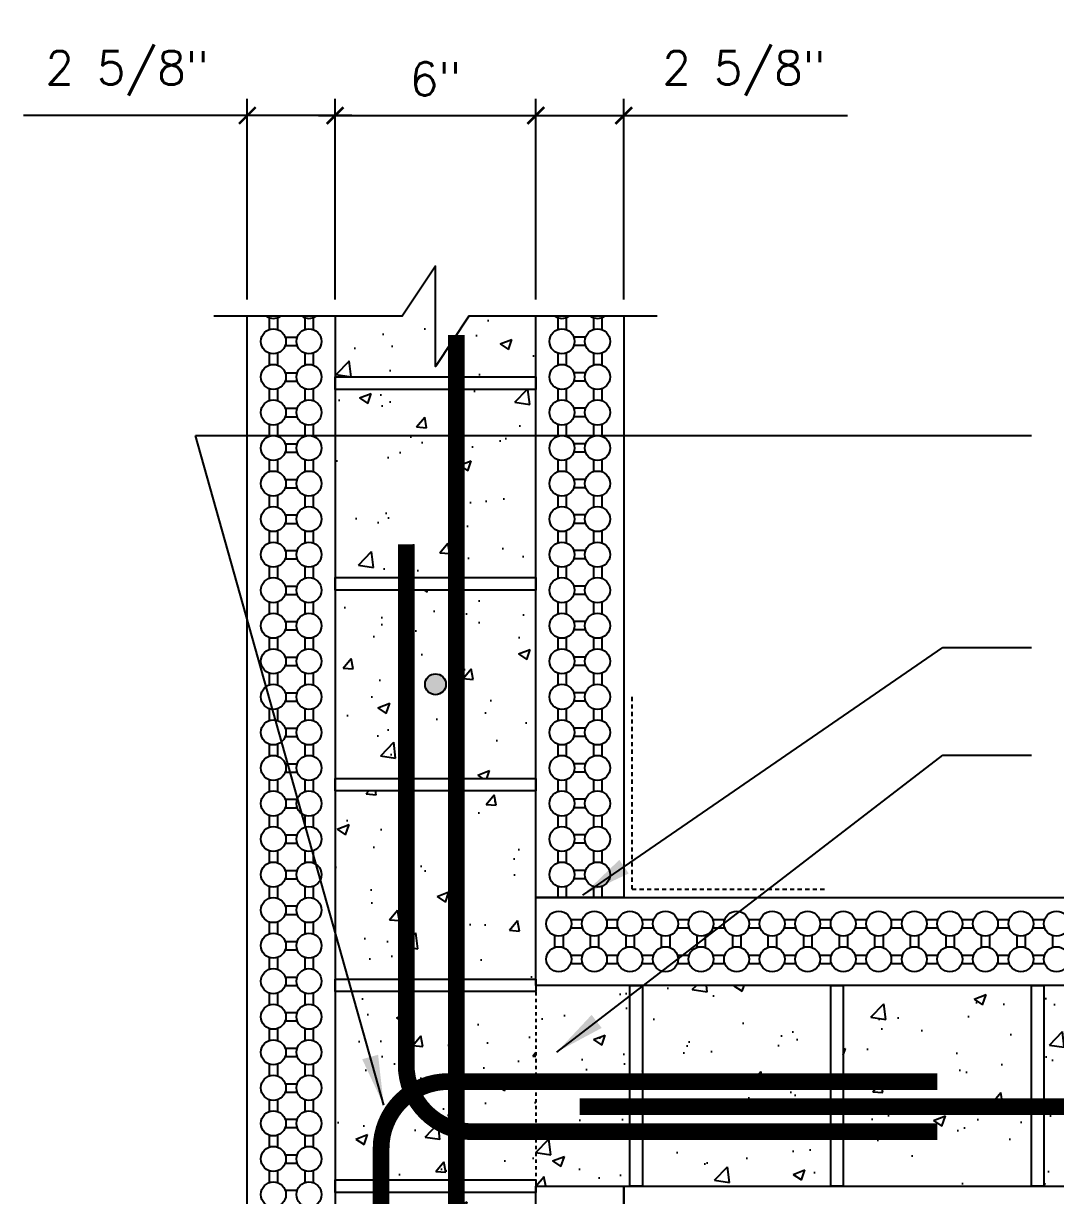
# Model space of a CAD drawing. Header units: inches. Extents: x 861.3 to 931.1, y 143.9 to 200.1.
# Drawn here: x 861.31 to 892.16, y 165.11 to 200.14 of the extents above; entities that cross this region are included whole.
import ezdxf

# ---------------------------------------------------------------- set-up
doc = ezdxf.new("R2010")
doc.units = ezdxf.units.IN
doc.header["$MEASUREMENT"] = 0
doc.linetypes.add('HIDDEN', pattern=[0.375, 0.25, -0.125])
for name, color, linetype in [('LAYER 13', 13, 'Continuous'), ('LAYER 2', 2, 'Continuous'), ('LAYER 3', 3, 'Continuous'), ('LAYER 5', 5, 'Continuous'), ('LAYER 8', 8, 'Continuous')]:
    doc.layers.add(name, color=color, linetype=linetype)
doc.styles.add('NOTES', font='simplex.shx', dxfattribs={"height": 1})
doc.dimstyles.new('DIM-18$0', dxfattribs={"dimscale": 8, "dimtxt": 1, "dimasz": 0.125, "dimexe": 0.1875, "dimexo": 0.0625, "dimgap": 0.0625, "dimtad": 1, "dimdec": 4, "dimzin": 3, "dimdsep": 46, "dimlunit": 4, "dimtxsty": 'NOTES', "dimblk1": 'ARCHTICK', "dimblk2": 'ARCHTICK', "dimsah": 1, "dimcen": 0.0625, "dimclrd": 256, "dimclre": 256, "dimclrt": 7, "dimadec": 0, "dimazin": 0, "dimtfac": 1, "dimtdec": 4, "dimtofl": 0, "dimtmove": 0, "dimatfit": 3, "dimldrblk": 'ARCHTICK', "dimfxl": 1, "dimfrac": 2, "dimtolj": 1, "dimtzin": 0, "dimarcsym": 0})
doc.dimstyles.new('DIM-18$7', dxfattribs={"dimscale": 8, "dimtxt": 0.09375, "dimasz": 0.125, "dimexe": 0.1875, "dimexo": 0.0625, "dimgap": 0.0625, "dimtad": 0, "dimtih": 1, "dimtoh": 1, "dimdec": 4, "dimzin": 3, "dimdsep": 46, "dimlunit": 4, "dimtxsty": 'NOTES', "dimcen": 0.0625, "dimadec": 0, "dimazin": 0, "dimtfac": 1, "dimtdec": 4, "dimtofl": 0, "dimtmove": 0, "dimatfit": 3, "dimfxl": 1, "dimfrac": 2, "dimtolj": 1, "dimtzin": 0, "dimarcsym": 0})

# ---------------------------------------------------------------- blocks, each defined once
blk = doc.blocks.new('_ArchTick')
at = {"color": 0, "linetype": 'ByBlock', "const_width": 0.15}
blk.add_lwpolyline([(-0.5, -0.5), (0.5, 0.5)], dxfattribs=at)
blk = doc.blocks.new('*D5')
at = {"layer": 'DEFPOINTS', "color": 0}
for p in [(876.622, 197.391), (870.622, 191.391), (876.622, 191.391)]:
    blk.add_point(p, dxfattribs=at)
at = {"layer": 'LAYER 8', "lineweight": -2}
for p, q in [((870.622, 191.891), (870.622, 197.891)), ((876.622, 191.891), (876.622, 197.891)), ((870.122, 197.391), (877.122, 197.391))]:
    blk.add_line(p, q, dxfattribs=at)
at = {"layer": 'LAYER 8', "lineweight": -2, "xscale": 0.5, "yscale": 0.5, "zscale": 0.5, "rotation": 180}
blk.add_blockref('_ArchTick', (870.622, 197.391), dxfattribs=at)
at = {"layer": 'LAYER 8', "lineweight": -2, "xscale": 0.5, "yscale": 0.5, "zscale": 0.5}
blk.add_blockref('_ArchTick', (876.622, 197.391), dxfattribs=at)
at = {"layer": 'LAYER 8', "color": 7, "insert": (873.622, 198.486), "char_height": 1, "attachment_point": 5, "style": 'NOTES'}
blk.add_mtext('\\A1;6"', dxfattribs=at)
blk = doc.blocks.new('*D6')
at = {"layer": 'DEFPOINTS', "color": 0}
for p in [(879.247, 197.391), (876.622, 191.391), (879.247, 191.391)]:
    blk.add_point(p, dxfattribs=at)
at = {"layer": 'LAYER 8', "lineweight": -2}
for p, q in [((876.622, 191.891), (876.622, 197.891)), ((879.247, 191.891), (879.247, 197.891)), ((876.122, 197.391), (879.247, 197.391)), ((879.247, 197.391), (885.937, 197.391))]:
    blk.add_line(p, q, dxfattribs=at)
at = {"layer": 'LAYER 8', "lineweight": -2, "xscale": 0.5, "yscale": 0.5, "zscale": 0.5, "rotation": 180}
blk.add_blockref('_ArchTick', (876.622, 197.391), dxfattribs=at)
at = {"layer": 'LAYER 8', "lineweight": -2, "xscale": 0.5, "yscale": 0.5, "zscale": 0.5}
blk.add_blockref('_ArchTick', (879.247, 197.391), dxfattribs=at)
at = {"layer": 'LAYER 8', "color": 7, "insert": (882.842, 198.653), "char_height": 1, "attachment_point": 5, "style": 'NOTES'}
blk.add_mtext('\\A1;2 5/8"', dxfattribs=at)
blk = doc.blocks.new('*D7')
at = {"layer": 'DEFPOINTS', "color": 0}
for p in [(867.997, 197.391), (867.997, 191.391), (870.622, 191.391)]:
    blk.add_point(p, dxfattribs=at)
at = {"layer": 'LAYER 8', "lineweight": -2}
for p, q in [((867.997, 191.891), (867.997, 197.891)), ((870.622, 191.891), (870.622, 197.891)), ((867.997, 197.391), (861.306, 197.391)), ((871.122, 197.391), (867.997, 197.391))]:
    blk.add_line(p, q, dxfattribs=at)
at = {"layer": 'LAYER 8', "lineweight": -2, "xscale": 0.5, "yscale": 0.5, "zscale": 0.5, "rotation": 180}
blk.add_blockref('_ArchTick', (867.997, 197.391), dxfattribs=at)
at = {"layer": 'LAYER 8', "lineweight": -2, "xscale": 0.5, "yscale": 0.5, "zscale": 0.5}
blk.add_blockref('_ArchTick', (870.622, 197.391), dxfattribs=at)
at = {"layer": 'LAYER 8', "color": 7, "insert": (864.402, 198.653), "char_height": 1, "attachment_point": 5, "style": 'NOTES'}
blk.add_mtext('\\A1;2 5/8"', dxfattribs=at)

msp = doc.modelspace()

# ---------------------------------------------------------------- hatches: boundary and pattern name
at = {"layer": 'LAYER 13'}
h = msp.add_hatch(dxfattribs=at)
h.set_pattern_fill('AR-CONC,_O', color=256, scale=0.5)
h.set_pattern_definition([(50, (870.622, 143.891), (3.5863, -0.31376), [0.375, -4.125]), (355, (870.622, 143.891), (-0.69376, 3.76096), [0.3, -3.3]), (100.451, (870.9207, 143.865), (2.89255, 3.4472), [0.3187, -3.5057]), (46.184, (870.622, 144.891), (5.3362, -0.8276), [0.5625, -6.1875]), (96.636, (871.0665, 144.822), (4.6733, 4.8706), [0.47805, -5.25856]), (351.184, (870.622, 144.891), (4.6733, 4.8706), [0.45, -4.95]), (21, (871.122, 144.641), (2.98454, -2.0131), [0.375, -4.125]), (326, (871.122, 144.641), (1.21658, 3.62575), [0.3, -3.3]), (71.451, (871.3706, 144.4734), (4.20111, 1.61265), [0.3187, -3.5057]), (37.5, (870.6219, 143.8911), (0.0608, 1.66447), [0, -3.26, 0, -3.35, 0, -3.3125]), (7.5, (870.6219, 143.8911), (1.31535, 1.97206), [0, -1.91, 0, -3.185, 0, -1.2625]), (327.5, (869.5069, 143.8911), (2.669112, -0.112774), [0, -1.25, 0, -3.9, 0, -5.175]), (317.5, (869.0069, 143.8911), (2.91593, 0.50052), [0, -1.625, 0, -2.59, 0, -3.675])])
h.paths.add_polyline_path([(873.62186, 192.89112), (872.62186, 191.39112), (870.62186, 191.39112), (870.62186, 189.57862), (874.24686, 189.57862), (874.24686, 190.82862), (873.62186, 189.89112)])
h.paths.add_polyline_path([(876.62186, 191.39112), (874.62186, 191.39112), (874.24686, 190.82862), (874.24686, 189.57862), (876.62186, 189.57862)])
h.paths.add_polyline_path([(876.62186, 189.20362), (874.24686, 189.20362), (874.24686, 183.57862), (876.62186, 183.57862)])
h.paths.add_polyline_path([(874.24686, 189.20362), (870.62186, 189.20362), (870.62186, 183.57862), (874.24686, 183.57862)])
h.paths.add_polyline_path([(872.74686, 183.20362), (870.62186, 183.20362), (870.62186, 177.57862), (872.74686, 177.57862)])
h.paths.add_polyline_path([(874.24686, 183.20362), (872.74686, 183.20362), (872.74686, 177.57862), (874.24686, 177.57862)])
h.paths.add_polyline_path([(873.93436, 180.39112, -1), (873.30936, 180.39112, -1)], flags=16)
h.paths.add_polyline_path([(876.62186, 183.20362), (874.24686, 183.20362), (874.24686, 177.57862), (876.62186, 177.57862)])
h.paths.add_polyline_path([(876.62186, 177.20362), (874.24686, 177.20362), (874.24686, 171.57862), (876.62186, 171.57862), (876.62186, 174.01612)])
h.paths.add_polyline_path([(874.24686, 177.20362), (872.74686, 177.20362), (872.74686, 171.57862), (874.24686, 171.57862)])
h.paths.add_polyline_path([(872.74686, 177.20362), (870.62186, 177.20362), (870.62186, 171.57862), (872.74686, 171.57862)])
h.paths.add_polyline_path([(872.74686, 171.20362), (870.62186, 171.20362), (870.62186, 165.57862), (871.99686, 165.57862), (871.99686, 166.51612, -0.25597073), (872.92024, 168.20161, -0.10524788), (872.74686, 169.01612)])
h.paths.add_polyline_path([(874.24686, 171.20362), (872.74686, 171.20362), (872.74686, 169.01612, 0.10524788), (872.92024, 168.20161, -0.14307327), (873.99686, 168.51612), (874.24686, 168.51612)])
h.paths.add_polyline_path([(876.62186, 171.20362), (874.24686, 171.20362), (874.24686, 168.51612), (876.62186, 168.51612)])
h.paths.add_polyline_path([(876.62186, 168.51612), (874.24686, 168.51612), (874.24686, 167.07963, 0.06325422), (874.74686, 167.01612), (876.62186, 167.01612)])
h.paths.add_polyline_path([(876.62186, 167.01612), (874.74686, 167.01612, -0.06325422), (874.24686, 167.07963), (874.24686, 165.57862), (876.62186, 165.57862)])
h.paths.add_polyline_path([(874.24686, 167.07963, -0.22852515), (872.92024, 168.20161, 0.25597073), (871.99686, 166.51612), (871.99686, 165.57862), (874.24686, 165.57862)])
h.paths.add_polyline_path([(874.24686, 168.51612), (873.99686, 168.51612, 0.14307327), (872.92024, 168.20161, 0.22852515), (874.24686, 167.07963)])
h.paths.add_polyline_path([(874.24686, 165.20362), (871.99686, 165.20362), (871.99686, 159.57862), (874.24686, 159.57862)])
h.paths.add_polyline_path([(873.93436, 162.39112, -1), (873.30936, 162.39112, -1)], flags=16)
h.paths.add_polyline_path([(871.99686, 165.20362), (870.62186, 165.20362), (870.62186, 159.57862), (871.99686, 159.57862)])
h.paths.add_polyline_path([(876.62186, 165.20362), (874.24686, 165.20362), (874.24686, 159.57862), (876.62186, 159.57862)])
h.paths.add_polyline_path([(876.62186, 159.20362), (874.24686, 159.20362), (874.24686, 153.57862), (876.62186, 153.57862)])
h.paths.add_polyline_path([(874.24686, 159.20362), (871.99686, 159.20362), (871.99686, 153.57862), (874.24686, 153.57862)])
h.paths.add_polyline_path([(871.99686, 159.20362), (870.62186, 159.20362), (870.62186, 153.57862), (871.99686, 153.57862)])
h.paths.add_polyline_path([(874.24686, 153.20362), (870.62186, 153.20362), (870.62186, 147.57862), (874.24686, 147.57862)])
h.paths.add_polyline_path([(873.93436, 150.39112, -1), (873.30936, 150.39112, -1)], flags=16)
h.paths.add_polyline_path([(876.62186, 153.20362), (874.24686, 153.20362), (874.24686, 147.57862), (876.62186, 147.57862)])
h.paths.add_polyline_path([(876.62186, 147.20362), (874.24686, 147.20362), (874.24686, 144.82862), (874.62186, 145.39112), (876.62186, 145.39112)])
h.paths.add_polyline_path([(873.62186, 146.89112), (873.62186, 143.89112), (874.24686, 144.82862), (874.24686, 147.20362), (870.62186, 147.20362), (870.62186, 145.39112), (872.62186, 145.39112)])
h = msp.add_hatch(dxfattribs=at)
h.set_pattern_fill('AR-CONC,_O', color=256, scale=0.5)
h.set_pattern_definition([(50, (876.622, 165.391), (3.5863, -0.31376), [0.375, -4.125]), (355, (876.622, 165.391), (-0.69376, 3.76096), [0.3, -3.3]), (100.451, (876.9207, 165.365), (2.89255, 3.4472), [0.3187, -3.5057]), (46.184, (876.622, 166.391), (5.3362, -0.8276), [0.5625, -6.1875]), (96.636, (877.0665, 166.322), (4.6733, 4.8706), [0.47805, -5.25856]), (351.184, (876.622, 166.391), (4.6733, 4.8706), [0.45, -4.95]), (21, (877.122, 166.141), (2.98454, -2.0131), [0.375, -4.125]), (326, (877.122, 166.141), (1.21658, 3.62575), [0.3, -3.3]), (71.451, (877.3706, 165.9734), (4.20111, 1.61265), [0.3187, -3.5057]), (37.5, (876.6219, 165.3911), (0.0608, 1.66447), [0, -3.26, 0, -3.35, 0, -3.3125]), (7.5, (876.6219, 165.3911), (1.31535, 1.97206), [0, -1.91, 0, -3.185, 0, -1.2625]), (327.5, (875.5069, 165.3911), (2.669112, -0.112774), [0, -1.25, 0, -3.9, 0, -5.175]), (317.5, (875.0069, 165.3911), (2.91593, 0.50052), [0, -1.625, 0, -2.59, 0, -3.675])])
h.paths.add_polyline_path([(879.43436, 171.39112), (876.62186, 171.39112), (876.62186, 168.51612), (879.43436, 168.51612)])
h.paths.add_polyline_path([(879.43436, 168.51612), (876.62186, 168.51612), (876.62186, 167.01612), (879.43436, 167.01612)])
h.paths.add_polyline_path([(879.43436, 167.01612), (876.62186, 167.01612), (876.62186, 165.39112), (879.24686, 165.39112), (879.43436, 165.39112)])
h.paths.add_polyline_path([(885.43436, 167.01612), (879.80936, 167.01612), (879.80936, 165.39112), (885.43436, 165.39112)])
h.paths.add_polyline_path([(885.43436, 167.76612), (879.80936, 167.76612), (879.80936, 167.01612), (885.43436, 167.01612)])
h.paths.add_polyline_path([(885.43436, 168.51612), (879.80936, 168.51612), (879.80936, 167.76612), (885.43436, 167.76612)])
h.paths.add_polyline_path([(885.43436, 171.39112), (879.80936, 171.39112), (879.80936, 168.51612), (885.43436, 168.51612)])
h.paths.add_polyline_path([(891.43436, 171.39112), (885.80936, 171.39112), (885.80936, 167.76612), (891.43436, 167.76612)])
h.paths.add_polyline_path([(891.43436, 167.76612), (885.80936, 167.76612), (885.80936, 165.39112), (891.43436, 165.39112)])
h.paths.add_polyline_path([(897.43436, 167.76612), (891.80936, 167.76612), (891.80936, 165.39112), (897.43436, 165.39112)])
h.paths.add_polyline_path([(897.43436, 171.39112), (891.80936, 171.39112), (891.80936, 167.76612), (897.43436, 167.76612)])
h.paths.add_polyline_path([(894.93436, 168.39112, -1), (894.30936, 168.39112, -1)], flags=16)
h.paths.add_polyline_path([(903.43436, 171.39112), (897.80936, 171.39112), (897.80936, 167.76612), (903.43436, 167.76612)])
h.paths.add_polyline_path([(903.43436, 167.76612), (897.80936, 167.76612), (897.80936, 165.39112), (903.43436, 165.39112)])
h.paths.add_polyline_path([(909.43436, 167.76612), (903.80936, 167.76612), (903.80936, 165.39112), (909.43436, 165.39112)])
h.paths.add_polyline_path([(909.43436, 171.39112), (903.80936, 171.39112), (903.80936, 167.76612), (909.43436, 167.76612)])
h.paths.add_polyline_path([(906.93436, 168.39112, -1), (906.30936, 168.39112, -1)], flags=16)
h.paths.add_polyline_path([(915.43436, 171.39112), (909.80936, 171.39112), (909.80936, 167.76612), (915.43436, 167.76612)])
h.paths.add_polyline_path([(915.43436, 167.76612), (909.80936, 167.76612), (909.80936, 165.39112), (915.43436, 165.39112)])
h.paths.add_polyline_path([(921.43436, 171.39112), (915.80936, 171.39112), (915.80936, 167.76612), (921.43436, 167.76612)])
h.paths.add_polyline_path([(921.43436, 167.76612), (915.80936, 167.76612), (915.80936, 165.39112), (921.43436, 165.39112)])
h.paths.add_polyline_path([(924.62186, 167.39112), (924.05936, 167.76612), (921.80936, 167.76612), (921.80936, 165.39112), (924.62186, 165.39112)])
h.paths.add_polyline_path([(924.62186, 169.39112), (924.62186, 171.39112), (921.80936, 171.39112), (921.80936, 167.76612), (924.05936, 167.76612), (923.12186, 168.39112), (926.12186, 168.39112)])
at = {"layer": 'LAYER 8'}
msp.add_hatch(color=256, dxfattribs=at).paths.add_polyline_path([(873.93436, 180.39112, 1), (873.30936, 180.39112, 1)])

# ---------------------------------------------------------------- linework, layer by layer
at = {"layer": 'LAYER 2'}
for points in [[(867.99686, 145.39112), (867.99686, 191.39112)], [(870.62186, 191.39112), (870.62186, 145.39112)], [(879.24686, 191.39112), (879.24686, 174.01612), (876.62186, 174.01612), (876.62186, 191.39112)], [(924.62186, 174.01612), (924.62186, 171.39112), (876.62186, 171.39112), (876.62186, 174.01612), (924.62186, 174.01612)], [(876.62186, 145.39112), (876.62186, 165.39112), (879.24686, 165.39112), (879.24686, 145.39112)], [(924.62186, 165.39112), (924.62186, 162.76612), (879.24686, 162.76612), (879.24686, 165.39112), (924.62186, 165.39112)]]:
    msp.add_lwpolyline(points, dxfattribs=at)
at = {"layer": 'LAYER 3', "flags": 128}
msp.add_lwpolyline([(880.24686, 191.39112), (874.62186, 191.39112), (873.62186, 189.89112), (873.62186, 192.89112), (872.62186, 191.39112), (866.99686, 191.39112)], dxfattribs=at)
at = {"layer": 'LAYER 3'}
msp.add_circle((873.62186, 180.39112), 0.3125, dxfattribs=at)
at = {"layer": 'LAYER 5', "linetype": 'HIDDEN', "ltscale": 0.5, "const_width": 0.5, "flags": 128}
for points in [[(874.24686, 190.82862), (874.24686, 144.82862)], [(877.93436, 167.76612), (924.05936, 167.76612)]]:
    msp.add_lwpolyline(points, dxfattribs=at)
for points in [[(872.74686, 184.57862), (872.74686, 169.01612, 0.41421356), (874.74686, 167.01612), (888.62186, 167.01612)], [(888.62186, 168.51612), (873.99686, 168.51612, 0.41421356), (871.99686, 166.51612), (871.99686, 152.20362)]]:
    msp.add_lwpolyline(points, format="xyb", dxfattribs=at)
at = {"layer": 'LAYER 8'}
for p, q in [((868.65165, 191.35059), (868.65165, 190.99416)), ((868.90238, 191.34981), (868.90238, 190.99493)), ((869.71415, 191.35059), (869.71415, 190.99416)), ((869.96488, 191.34981), (869.96488, 190.99493)), ((877.27885, 191.34981), (877.27885, 190.99493)), ((877.52958, 191.35059), (877.52958, 190.99416)), ((878.34135, 191.34981), (878.34135, 190.99493)), ((878.59208, 191.35059), (878.59208, 190.99416)), ((869.13193, 190.76539), (869.4868, 190.76539)), ((878.1118, 190.76539), (877.75693, 190.76539)), ((868.65165, 190.28809), (868.65165, 189.93166)), ((868.90238, 190.28731), (868.90238, 189.93243)), ((869.13115, 190.51466), (869.48758, 190.51466)), ((869.71415, 190.28809), (869.71415, 189.93166)), ((869.96488, 190.28731), (869.96488, 189.93243)), ((877.27885, 190.28731), (877.27885, 189.93243)), ((877.52958, 190.28809), (877.52958, 189.93166)), ((878.11258, 190.51466), (877.75615, 190.51466)), ((878.34135, 190.28731), (878.34135, 189.93243)), ((878.59208, 190.28809), (878.59208, 189.93166)), ((869.13193, 189.70289), (869.4868, 189.70289)), ((878.1118, 189.70289), (877.75693, 189.70289)), ((868.65165, 189.22559), (868.65165, 188.86916)), ((868.90238, 189.22481), (868.90238, 188.86993)), ((869.13115, 189.45216), (869.48758, 189.45216)), ((869.71415, 189.22559), (869.71415, 188.86916)), ((869.96488, 189.22481), (869.96488, 188.86993)), ((877.27885, 189.22481), (877.27885, 188.86993)), ((877.52958, 189.22559), (877.52958, 188.86916)), ((878.11258, 189.45216), (877.75615, 189.45216)), ((878.34135, 189.22481), (878.34135, 188.86993)), ((878.59208, 189.22559), (878.59208, 188.86916)), ((869.13193, 188.64039), (869.4868, 188.64039)), ((878.1118, 188.64039), (877.75693, 188.64039)), ((868.65165, 188.16309), (868.65165, 187.80666)), ((868.90238, 188.16231), (868.90238, 187.80743)), ((869.13115, 188.38966), (869.48758, 188.38966)), ((869.71415, 188.16309), (869.71415, 187.80666)), ((869.96488, 188.16231), (869.96488, 187.80743)), ((877.27885, 188.16231), (877.27885, 187.80743)), ((877.52958, 188.16309), (877.52958, 187.80666)), ((878.11258, 188.38966), (877.75615, 188.38966)), ((878.34135, 188.16231), (878.34135, 187.80743)), ((878.59208, 188.16309), (878.59208, 187.80666)), ((869.13193, 187.57789), (869.4868, 187.57789)), ((878.1118, 187.57789), (877.75693, 187.57789)), ((868.65165, 187.10059), (868.65165, 186.74416)), ((868.90238, 187.09981), (868.90238, 186.74493)), ((869.13115, 187.32716), (869.48758, 187.32716)), ((869.71415, 187.10059), (869.71415, 186.74416)), ((869.96488, 187.09981), (869.96488, 186.74493)), ((877.27885, 187.09981), (877.27885, 186.74493)), ((877.52958, 187.10059), (877.52958, 186.74416)), ((878.11258, 187.32716), (877.75615, 187.32716)), ((878.34135, 187.09981), (878.34135, 186.74493)), ((878.59208, 187.10059), (878.59208, 186.74416)), ((869.13193, 186.51539), (869.4868, 186.51539)), ((878.1118, 186.51539), (877.75693, 186.51539)), ((868.65165, 186.03809), (868.65165, 185.68166)), ((868.90238, 186.03731), (868.90238, 185.68243)), ((869.13115, 186.26466), (869.48758, 186.26466)), ((869.71415, 186.03809), (869.71415, 185.68166)), ((869.96488, 186.03731), (869.96488, 185.68243)), ((877.27885, 186.03731), (877.27885, 185.68243)), ((877.52958, 186.03809), (877.52958, 185.68166)), ((878.11258, 186.26466), (877.75615, 186.26466)), ((878.34135, 186.03731), (878.34135, 185.68243)), ((878.59208, 186.03809), (878.59208, 185.68166)), ((869.13193, 185.45289), (869.4868, 185.45289)), ((878.1118, 185.45289), (877.75693, 185.45289)), ((869.13115, 185.20216), (869.48758, 185.20216)), ((878.11258, 185.20216), (877.75615, 185.20216)), ((868.65165, 184.97559), (868.65165, 184.61916)), ((868.90238, 184.97481), (868.90238, 184.61993)), ((869.71415, 184.97559), (869.71415, 184.61916)), ((869.96488, 184.97481), (869.96488, 184.61993)), ((877.27885, 184.97481), (877.27885, 184.61993)), ((877.52958, 184.97559), (877.52958, 184.61916)), ((878.34135, 184.97481), (878.34135, 184.61993)), ((878.59208, 184.97559), (878.59208, 184.61916)), ((869.13193, 184.39039), (869.4868, 184.39039)), ((878.1118, 184.39039), (877.75693, 184.39039)), ((869.13115, 184.13966), (869.48758, 184.13966)), ((878.11258, 184.13966), (877.75615, 184.13966)), ((868.65165, 183.91309), (868.65165, 183.55666)), ((868.90238, 183.91231), (868.90238, 183.55743)), ((869.71415, 183.91309), (869.71415, 183.55666)), ((869.96488, 183.91231), (869.96488, 183.55743)), ((877.27885, 183.91231), (877.27885, 183.55743)), ((877.52958, 183.91309), (877.52958, 183.55666)), ((878.34135, 183.91231), (878.34135, 183.55743)), ((878.59208, 183.91309), (878.59208, 183.55666)), ((869.13193, 183.32789), (869.4868, 183.32789)), ((878.1118, 183.32789), (877.75693, 183.32789)), ((869.13115, 183.07716), (869.48758, 183.07716)), ((878.11258, 183.07716), (877.75615, 183.07716)), ((868.65165, 182.85059), (868.65165, 182.49416)), ((868.90238, 182.84981), (868.90238, 182.49493)), ((869.71415, 182.85059), (869.71415, 182.49416)), ((869.96488, 182.84981), (869.96488, 182.49493)), ((877.27885, 182.84981), (877.27885, 182.49493)), ((877.52958, 182.85059), (877.52958, 182.49416)), ((878.34135, 182.84981), (878.34135, 182.49493)), ((878.59208, 182.85059), (878.59208, 182.49416)), ((869.13193, 182.26539), (869.4868, 182.26539)), ((878.1118, 182.26539), (877.75693, 182.26539)), ((869.13115, 182.01466), (869.48758, 182.01466)), ((878.11258, 182.01466), (877.75615, 182.01466)), ((868.65165, 181.78809), (868.65165, 181.43166)), ((868.90238, 181.78731), (868.90238, 181.43243)), ((869.71415, 181.78809), (869.71415, 181.43166)), ((869.96488, 181.78731), (869.96488, 181.43243)), ((877.27885, 181.78731), (877.27885, 181.43243)), ((877.52958, 181.78809), (877.52958, 181.43166)), ((878.34135, 181.78731), (878.34135, 181.43243)), ((878.59208, 181.78809), (878.59208, 181.43166)), ((869.13193, 181.20289), (869.4868, 181.20289)), ((878.1118, 181.20289), (877.75693, 181.20289)), ((869.13115, 180.95216), (869.48758, 180.95216)), ((878.11258, 180.95216), (877.75615, 180.95216)), ((868.65165, 180.72559), (868.65165, 180.36916)), ((868.90238, 180.72481), (868.90238, 180.36993)), ((869.71415, 180.72559), (869.71415, 180.36916)), ((869.96488, 180.72481), (869.96488, 180.36993)), ((877.27885, 180.72481), (877.27885, 180.36993)), ((877.52958, 180.72559), (877.52958, 180.36916)), ((878.34135, 180.72481), (878.34135, 180.36993)), ((878.59208, 180.72559), (878.59208, 180.36916)), ((869.13193, 180.14039), (869.4868, 180.14039)), ((878.1118, 180.14039), (877.75693, 180.14039)), ((869.13115, 179.88966), (869.48758, 179.88966)), ((878.11258, 179.88966), (877.75615, 179.88966)), ((868.65165, 179.66309), (868.65165, 179.30666)), ((868.90238, 179.66231), (868.90238, 179.30743)), ((869.71415, 179.66309), (869.71415, 179.30666)), ((869.96488, 179.66231), (869.96488, 179.30743)), ((877.27885, 179.66231), (877.27885, 179.30743)), ((877.52958, 179.66309), (877.52958, 179.30666)), ((878.34135, 179.66231), (878.34135, 179.30743)), ((878.59208, 179.66309), (878.59208, 179.30666)), ((869.13193, 179.07789), (869.4868, 179.07789)), ((878.1118, 179.07789), (877.75693, 179.07789)), ((869.13115, 178.82716), (869.48758, 178.82716)), ((878.11258, 178.82716), (877.75615, 178.82716)), ((868.65165, 178.60059), (868.65165, 178.24416)), ((868.90238, 178.59981), (868.90238, 178.24493)), ((869.71415, 178.60059), (869.71415, 178.24416)), ((869.96488, 178.59981), (869.96488, 178.24493)), ((877.27885, 178.59981), (877.27885, 178.24493)), ((877.52958, 178.60059), (877.52958, 178.24416)), ((878.34135, 178.59981), (878.34135, 178.24493)), ((878.59208, 178.60059), (878.59208, 178.24416)), ((869.13193, 178.01539), (869.4868, 178.01539)), ((878.1118, 178.01539), (877.75693, 178.01539)), ((869.13115, 177.76466), (869.48758, 177.76466)), ((878.11258, 177.76466), (877.75615, 177.76466)), ((868.65165, 177.53809), (868.65165, 177.18166)), ((868.90238, 177.53731), (868.90238, 177.18243)), ((869.71415, 177.53809), (869.71415, 177.18166)), ((869.96488, 177.53731), (869.96488, 177.18243)), ((877.27885, 177.53731), (877.27885, 177.18243)), ((877.52958, 177.53809), (877.52958, 177.18166)), ((878.34135, 177.53731), (878.34135, 177.18243)), ((878.59208, 177.53809), (878.59208, 177.18166)), ((869.13193, 176.95289), (869.4868, 176.95289)), ((878.1118, 176.95289), (877.75693, 176.95289)), ((869.13115, 176.70216), (869.48758, 176.70216)), ((878.11258, 176.70216), (877.75615, 176.70216)), ((868.65165, 176.47559), (868.65165, 176.11916)), ((868.90238, 176.47481), (868.90238, 176.11993)), ((869.71415, 176.47559), (869.71415, 176.11916)), ((869.96488, 176.47481), (869.96488, 176.11993)), ((877.27885, 176.47481), (877.27885, 176.11993)), ((877.52958, 176.47559), (877.52958, 176.11916)), ((878.34135, 176.47481), (878.34135, 176.11993)), ((878.59208, 176.47559), (878.59208, 176.11916)), ((869.13193, 175.89039), (869.4868, 175.89039)), ((878.1118, 175.89039), (877.75693, 175.89039)), ((869.13115, 175.63966), (869.48758, 175.63966)), ((878.11258, 175.63966), (877.75615, 175.63966)), ((868.65165, 175.41309), (868.65165, 175.05666)), ((868.90238, 175.41231), (868.90238, 175.05743)), ((869.71415, 175.41309), (869.71415, 175.05666)), ((869.96488, 175.41231), (869.96488, 175.05743)), ((877.27885, 175.41231), (877.27885, 175.05743)), ((877.52958, 175.41309), (877.52958, 175.05666)), ((878.34135, 175.41231), (878.34135, 175.05743)), ((878.59208, 175.41309), (878.59208, 175.05666)), ((869.13193, 174.82789), (869.4868, 174.82789)), ((878.1118, 174.82789), (877.75693, 174.82789)), ((869.13115, 174.57716), (869.48758, 174.57716)), ((878.11258, 174.57716), (877.75615, 174.57716)), ((868.65165, 174.35059), (868.65165, 173.99416)), ((868.90238, 174.34981), (868.90238, 173.99493)), ((869.71415, 174.35059), (869.71415, 173.99416)), ((869.96488, 174.34981), (869.96488, 173.99493)), ((877.27885, 174.34981), (877.27885, 174.01612)), ((877.52958, 174.35059), (877.52958, 174.01612)), ((878.34135, 174.34981), (878.34135, 174.01612)), ((878.59208, 174.35059), (878.59208, 174.01612)), ((869.13115, 173.51466), (869.48758, 173.51466)), ((869.13193, 173.76539), (869.4868, 173.76539)), ((868.65165, 173.28809), (868.65165, 172.93166)), ((868.90238, 173.28731), (868.90238, 172.93243)), ((869.71415, 173.28809), (869.71415, 172.93166)), ((869.96488, 173.28731), (869.96488, 172.93243)), ((877.6624, 173.36133), (878.01883, 173.36133)), ((877.66318, 173.1106), (878.01805, 173.1106)), ((878.7249, 173.36133), (879.08133, 173.36133)), ((878.72568, 173.1106), (879.08055, 173.1106)), ((879.7874, 173.36133), (880.14383, 173.36133)), ((879.78818, 173.1106), (880.14305, 173.1106)), ((880.8499, 173.36133), (881.20633, 173.36133)), ((880.85068, 173.1106), (881.20555, 173.1106)), ((881.9124, 173.36133), (882.26883, 173.36133)), ((881.91318, 173.1106), (882.26805, 173.1106)), ((882.9749, 173.36133), (883.33133, 173.36133)), ((882.97568, 173.1106), (883.33055, 173.1106)), ((884.0374, 173.36133), (884.39383, 173.36133)), ((884.03818, 173.1106), (884.39305, 173.1106)), ((885.0999, 173.36133), (885.45633, 173.36133)), ((885.10068, 173.1106), (885.45555, 173.1106)), ((886.1624, 173.36133), (886.51883, 173.36133)), ((886.16318, 173.1106), (886.51805, 173.1106)), ((887.2249, 173.36133), (887.58133, 173.36133)), ((887.22568, 173.1106), (887.58055, 173.1106)), ((888.2874, 173.36133), (888.64383, 173.36133)), ((888.28818, 173.1106), (888.64305, 173.1106)), ((889.3499, 173.36133), (889.70633, 173.36133)), ((889.35068, 173.1106), (889.70555, 173.1106)), ((890.4124, 173.36133), (890.76883, 173.36133)), ((890.41318, 173.1106), (890.76805, 173.1106)), ((891.4749, 173.36133), (891.83133, 173.36133)), ((891.47568, 173.1106), (891.83055, 173.1106)), ((877.1829, 172.88184), (877.1829, 172.52541)), ((877.43363, 172.88106), (877.43363, 172.52618)), ((878.24759, 172.88106), (878.24759, 172.52618)), ((878.49832, 172.88184), (878.49832, 172.52541)), ((879.31009, 172.88106), (879.31009, 172.52618)), ((879.56082, 172.88184), (879.56082, 172.52541)), ((880.37259, 172.88106), (880.37259, 172.52618)), ((880.62332, 172.88184), (880.62332, 172.52541)), ((881.43509, 172.88106), (881.43509, 172.52618)), ((881.68582, 172.88184), (881.68582, 172.52541)), ((882.49759, 172.88106), (882.49759, 172.52618)), ((882.74832, 172.88184), (882.74832, 172.52541)), ((883.56009, 172.88106), (883.56009, 172.52618)), ((883.81082, 172.88184), (883.81082, 172.52541)), ((884.62259, 172.88106), (884.62259, 172.52618)), ((884.87332, 172.88184), (884.87332, 172.52541)), ((885.68509, 172.88106), (885.68509, 172.52618)), ((885.93582, 172.88184), (885.93582, 172.52541)), ((886.74759, 172.88106), (886.74759, 172.52618)), ((886.99832, 172.88184), (886.99832, 172.52541)), ((887.81009, 172.88106), (887.81009, 172.52618)), ((888.06082, 172.88184), (888.06082, 172.52541)), ((888.87259, 172.88106), (888.87259, 172.52618)), ((889.12332, 172.88184), (889.12332, 172.52541)), ((889.93509, 172.88106), (889.93509, 172.52618)), ((890.18582, 172.88184), (890.18582, 172.52541)), ((890.99759, 172.88106), (890.99759, 172.52618)), ((891.24832, 172.88184), (891.24832, 172.52541)), ((892.06009, 172.88106), (892.06009, 172.52618)), ((869.13115, 172.45216), (869.48758, 172.45216)), ((869.13193, 172.70289), (869.4868, 172.70289)), ((868.65165, 172.22559), (868.65165, 171.86916)), ((868.90238, 172.22481), (868.90238, 171.86993)), ((869.71415, 172.22559), (869.71415, 171.86916)), ((869.96488, 172.22481), (869.96488, 171.86993)), ((877.6624, 172.29883), (878.01883, 172.29883)), ((877.66318, 172.0481), (878.01805, 172.0481)), ((878.7249, 172.29883), (879.08133, 172.29883)), ((878.72568, 172.0481), (879.08055, 172.0481)), ((879.7874, 172.29883), (880.14383, 172.29883)), ((879.78818, 172.0481), (880.14305, 172.0481)), ((880.8499, 172.29883), (881.20633, 172.29883)), ((880.85068, 172.0481), (881.20555, 172.0481)), ((881.9124, 172.29883), (882.26883, 172.29883)), ((881.91318, 172.0481), (882.26805, 172.0481)), ((882.9749, 172.29883), (883.33133, 172.29883)), ((882.97568, 172.0481), (883.33055, 172.0481)), ((884.0374, 172.29883), (884.39383, 172.29883)), ((884.03818, 172.0481), (884.39305, 172.0481)), ((885.0999, 172.29883), (885.45633, 172.29883)), ((885.10068, 172.0481), (885.45555, 172.0481)), ((886.1624, 172.29883), (886.51883, 172.29883)), ((886.16318, 172.0481), (886.51805, 172.0481)), ((887.2249, 172.29883), (887.58133, 172.29883)), ((887.22568, 172.0481), (887.58055, 172.0481)), ((888.2874, 172.29883), (888.64383, 172.29883)), ((888.28818, 172.0481), (888.64305, 172.0481)), ((889.3499, 172.29883), (889.70633, 172.29883)), ((889.35068, 172.0481), (889.70555, 172.0481)), ((890.4124, 172.29883), (890.76883, 172.29883)), ((890.41318, 172.0481), (890.76805, 172.0481)), ((891.4749, 172.29883), (891.83133, 172.29883)), ((891.47568, 172.0481), (891.83055, 172.0481)), ((869.13115, 171.38966), (869.48758, 171.38966)), ((869.13193, 171.64039), (869.4868, 171.64039)), ((868.65165, 171.16309), (868.65165, 170.80666)), ((868.90238, 171.16231), (868.90238, 170.80743)), ((869.71415, 171.16309), (869.71415, 170.80666)), ((869.96488, 171.16231), (869.96488, 170.80743)), ((869.13115, 170.32716), (869.48758, 170.32716)), ((869.13193, 170.57789), (869.4868, 170.57789)), ((868.65165, 170.10059), (868.65165, 169.74416)), ((868.90238, 170.09981), (868.90238, 169.74493)), ((869.71415, 170.10059), (869.71415, 169.74416)), ((869.96488, 170.09981), (869.96488, 169.74493)), ((869.13115, 169.26466), (869.48758, 169.26466)), ((869.13193, 169.51539), (869.4868, 169.51539)), ((868.65165, 169.03809), (868.65165, 168.68166)), ((868.90238, 169.03731), (868.90238, 168.68243)), ((869.71415, 169.03809), (869.71415, 168.68166)), ((869.96488, 169.03731), (869.96488, 168.68243)), ((869.13115, 168.20216), (869.48758, 168.20216)), ((869.13193, 168.45289), (869.4868, 168.45289)), ((868.65165, 167.97559), (868.65165, 167.61916)), ((868.90238, 167.97481), (868.90238, 167.61993)), ((869.71415, 167.97559), (869.71415, 167.61916)), ((869.96488, 167.97481), (869.96488, 167.61993)), ((869.13115, 167.13966), (869.48758, 167.13966)), ((869.13193, 167.39039), (869.4868, 167.39039)), ((868.65165, 166.91309), (868.65165, 166.55666)), ((868.90238, 166.91231), (868.90238, 166.55743)), ((869.71415, 166.91309), (869.71415, 166.55666)), ((869.96488, 166.91231), (869.96488, 166.55743)), ((869.13115, 166.07716), (869.48758, 166.07716)), ((869.13193, 166.32789), (869.4868, 166.32789)), ((868.65165, 165.85059), (868.65165, 165.49416)), ((868.90238, 165.84981), (868.90238, 165.49493)), ((869.71415, 165.85059), (869.71415, 165.49416)), ((869.96488, 165.84981), (869.96488, 165.49493)), ((869.13193, 165.26539), (869.4868, 165.26539))]:
    msp.add_line(p, q, dxfattribs=at)
at = {"layer": 'LAYER 8', "linetype": 'HIDDEN', "ltscale": 0.5}
for q in [(879.49686, 180.01612), (885.24686, 174.26612)]:
    msp.add_line((879.49686, 174.26612), q, dxfattribs=at)
at = {"layer": 'LAYER 8', "linetype": 'HIDDEN', "ltscale": 0.25}
msp.add_line((876.62186, 171.39112), (876.62186, 165.39112), dxfattribs=at)
at = {"layer": 'LAYER 8'}
for points in [[(876.62186, 189.57862), (876.62186, 189.20362), (870.62186, 189.20362), (870.62186, 189.57862)], [(876.62186, 183.57862), (876.62186, 183.20362), (870.62186, 183.20362), (870.62186, 183.57862)], [(876.62186, 177.57862), (876.62186, 177.20362), (870.62186, 177.20362), (870.62186, 177.57862)], [(876.62186, 171.57862), (876.62186, 171.20362), (870.62186, 171.20362), (870.62186, 171.57862)], [(879.43436, 171.39112), (879.80936, 171.39112), (879.80936, 165.39112), (879.43436, 165.39112)], [(885.43436, 171.39112), (885.80936, 171.39112), (885.80936, 165.39112), (885.43436, 165.39112)], [(891.43436, 171.39112), (891.80936, 171.39112), (891.80936, 165.39112), (891.43436, 165.39112)], [(876.62186, 165.57862), (876.62186, 165.20362), (870.62186, 165.20362), (870.62186, 165.57862)]]:
    msp.add_lwpolyline(points, close=True, dxfattribs=at)
for centre in [(868.77811, 190.64112), (869.84061, 190.64112), (877.40311, 190.64112), (878.46561, 190.64112), (868.77811, 189.57862), (869.84061, 189.57862), (877.40311, 189.57862), (878.46561, 189.57862), (868.77811, 188.51612), (869.84061, 188.51612), (877.40311, 188.51612), (878.46561, 188.51612), (868.77811, 187.45362), (869.84061, 187.45362), (877.40311, 187.45362), (878.46561, 187.45362), (868.77811, 186.39112), (869.84061, 186.39112), (877.40311, 186.39112), (878.46561, 186.39112), (868.77811, 185.32862), (869.84061, 185.32862), (877.40311, 185.32862), (878.46561, 185.32862), (868.77811, 184.26612), (869.84061, 184.26612), (877.40311, 184.26612), (878.46561, 184.26612), (868.77811, 183.20362), (869.84061, 183.20362), (877.40311, 183.20362), (878.46561, 183.20362), (868.77811, 182.14112), (869.84061, 182.14112), (877.40311, 182.14112), (878.46561, 182.14112), (868.77811, 181.07862), (869.84061, 181.07862), (877.40311, 181.07862), (878.46561, 181.07862), (868.77811, 180.01612), (869.84061, 180.01612), (877.40311, 180.01612), (878.46561, 180.01612), (868.77811, 178.95362), (869.84061, 178.95362), (877.40311, 178.95362), (878.46561, 178.95362), (868.77811, 177.89112), (869.84061, 177.89112), (877.40311, 177.89112), (878.46561, 177.89112), (868.77811, 176.82862), (869.84061, 176.82862), (877.40311, 176.82862), (878.46561, 176.82862), (868.77811, 175.76612), (869.84061, 175.76612), (877.40311, 175.76612), (878.46561, 175.76612), (868.77811, 174.70362), (869.84061, 174.70362), (877.40311, 174.70362), (878.46561, 174.70362), (868.77811, 173.64112), (869.84061, 173.64112), (877.30936, 173.23487), (878.37186, 173.23487), (879.43436, 173.23487), (880.49686, 173.23487), (881.55936, 173.23487), (882.62186, 173.23487), (883.68436, 173.23487), (884.74686, 173.23487), (885.80936, 173.23487), (886.87186, 173.23487), (887.93436, 173.23487), (888.99686, 173.23487), (890.05936, 173.23487), (891.12186, 173.23487), (892.18436, 173.23487), (868.77811, 172.57862), (869.84061, 172.57862), (877.30936, 172.17237), (878.37186, 172.17237), (879.43436, 172.17237), (880.49686, 172.17237), (881.55936, 172.17237), (882.62186, 172.17237), (883.68436, 172.17237), (884.74686, 172.17237), (885.80936, 172.17237), (886.87186, 172.17237), (887.93436, 172.17237), (888.99686, 172.17237), (890.05936, 172.17237), (891.12186, 172.17237), (892.18436, 172.17237), (868.77811, 171.51612), (869.84061, 171.51612), (868.77811, 170.45362), (869.84061, 170.45362), (868.77811, 169.39112), (869.84061, 169.39112), (868.77811, 168.32862), (869.84061, 168.32862), (868.77811, 167.26612), (869.84061, 167.26612), (868.77811, 166.20362), (869.84061, 166.20362), (868.77811, 165.14112), (869.84061, 165.14112)]:
    msp.add_circle(centre, 0.375, dxfattribs=at)
for centre in [(868.77811, 191.70362), (869.84061, 191.70362), (877.40311, 191.70362), (878.46561, 191.70362)]:
    msp.add_arc(centre, 0.375, 236.44269, 303.55731, dxfattribs=at)

# ---------------------------------------------------------------- dimensions: what is measured, and where the dimension line sits
for base, p1, p2, picture, middle in [((867.99686, 197.39112), (870.62186, 191.39112), (867.99686, 191.39112), '*D7', (864.40163, 198.65303)), ((879.24686, 197.39112), (876.62186, 191.39112), (879.24686, 191.39112), '*D6', (882.8421, 198.65303)), ((876.62186, 197.39112), (870.62186, 191.39112), (876.62186, 191.39112), '*D5', (873.62186, 198.48636))]:
    dim = msp.add_linear_dim(base=base, p1=p1, p2=p2, dimstyle='DIM-18$0', override={"dimasz": 0.0625, "dimexe": 0.0625, "dimdle": 0.0625}, dxfattribs=at)
    dim.commit()
    dim.dimension.update_dxf_attribs({"geometry": picture, "text_midpoint": middle})

# ---------------------------------------------------------------- leaders
for points in [[(872.07585, 167.80704), (866.44737, 187.82339), (891.43736, 187.82339)], [(878.02133, 174.08918), (888.78343, 181.49026), (891.43736, 181.49026)], [(877.24981, 169.39955), (888.78343, 178.27737), (891.43736, 178.27737)]]:
    msp.add_leader(points, dimstyle='DIM-18$7', override={"dimasz": 0.1875}, dxfattribs=at)

doc.saveas('drawing.dxf')
